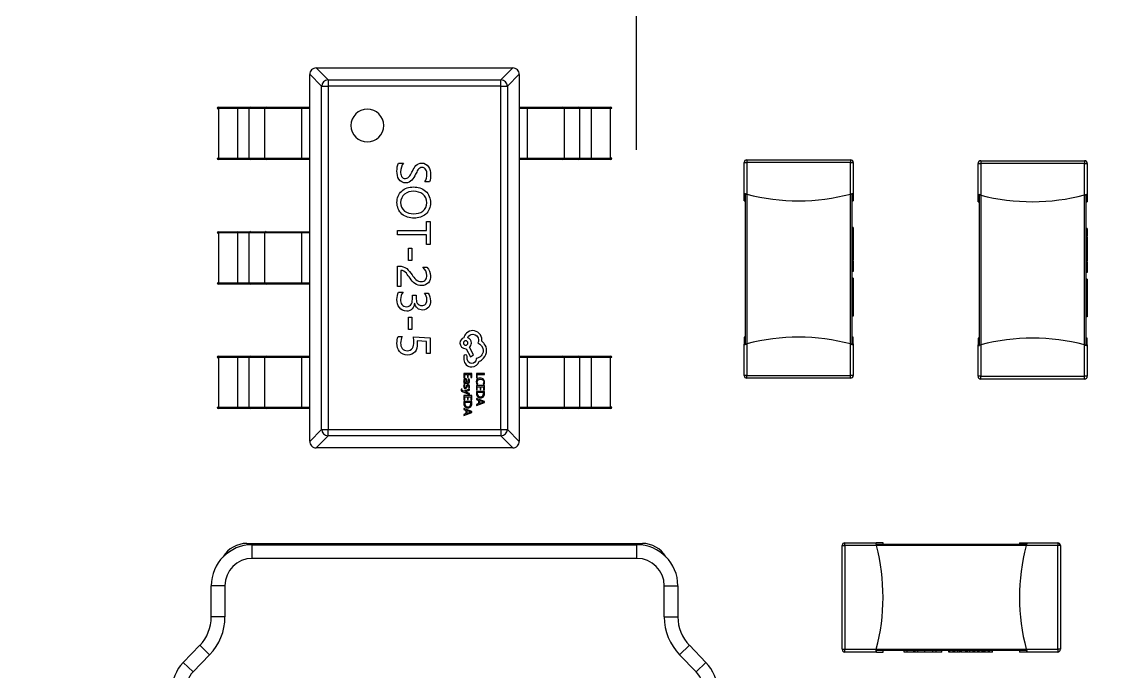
# Model space of a CAD drawing. Header units: millimetres. Extents: x 0 to 297, y 0 to 210.
# Drawn here: x 101.13 to 113.27, y 133.86 to 141.01 of the extents above; entities that cross this region are included whole.
import ezdxf

# ---------------------------------------------------------------- set-up
doc = ezdxf.new("R2010")
doc.units = ezdxf.units.MM
doc.layers.add('图框', color=7, linetype='Continuous')

# ---------------------------------------------------------------- blocks, each defined once
blk = doc.blocks.new('SW_CENTERMARKSYMBOL_0')
at = {"layer": '图框', "color": 0}
for p, q in [((0, 3.75), (0, 6.75)), ((0, 0), (0, 3.75)), ((-3.75, 0), (-6.75, 0)), ((0, 0), (-3.75, 0)), ((0, 0), (0, -3.75)), ((0, 0), (3.75, 0)), ((3.75, 0), (6.75, 0)), ((0, -3.75), (0, -6.75))]:
    blk.add_line(p, q, dxfattribs=at)

msp = doc.modelspace()

# ---------------------------------------------------------------- linework, layer by layer
at = {"color": 7, "linetype": 'Continuous', "lineweight": 25}
for p, q in [((104.428, 140.301), (104.297, 140.433)), ((104.297, 136.398), (104.297, 140.431)), ((104.367, 140.503), (104.499, 140.371)), ((104.369, 140.503), (106.529, 140.503)), ((106.4, 140.371), (106.531, 140.503)), ((106.601, 140.433), (106.47, 140.301)), ((106.601, 140.431), (106.601, 136.398)), ((104.428, 136.528), (104.428, 140.301)), ((104.428, 140.301), (104.499, 140.301)), ((104.499, 140.371), (104.499, 140.301)), ((104.499, 140.371), (106.4, 140.371)), ((104.499, 140.301), (104.499, 136.528)), ((106.4, 140.301), (104.499, 140.301)), ((106.4, 140.301), (106.4, 140.371)), ((106.4, 136.528), (106.4, 140.301)), ((106.4, 140.301), (106.47, 140.301)), ((106.47, 140.301), (106.47, 136.528)), ((103.294, 140.071), (103.509, 140.071)), ((103.509, 140.071), (103.647, 140.071)), ((103.647, 140.071), (103.818, 140.071)), ((103.818, 140.071), (104.21, 140.071)), ((104.21, 140.056), (104.21, 140.071)), ((104.21, 140.071), (104.297, 140.071)), ((106.601, 140.071), (106.688, 140.071)), ((106.688, 140.071), (107.08, 140.071)), ((106.688, 140.071), (106.688, 140.056)), ((107.08, 140.071), (107.251, 140.071)), ((107.251, 140.071), (107.389, 140.071)), ((107.389, 140.071), (107.604, 140.071)), ((103.279, 140.056), (103.293, 140.056)), ((103.508, 140.056), (103.293, 140.056)), ((103.293, 140.056), (103.293, 139.509)), ((103.633, 140.056), (103.508, 140.056)), ((103.508, 139.509), (103.508, 140.056)), ((103.804, 140.056), (103.633, 140.056)), ((103.633, 139.509), (103.633, 140.056)), ((103.804, 139.509), (103.804, 140.056)), ((104.21, 140.056), (103.804, 140.056)), ((104.21, 139.509), (104.21, 140.056)), ((104.297, 140.056), (104.21, 140.056)), ((104.297, 139.509), (104.297, 140.056)), ((106.688, 140.056), (106.601, 140.056)), ((106.601, 140.056), (106.601, 139.509)), ((107.094, 140.056), (106.688, 140.056)), ((106.688, 140.056), (106.688, 139.509)), ((107.094, 140.056), (107.094, 139.509)), ((107.265, 140.056), (107.094, 140.056)), ((107.265, 140.056), (107.265, 139.509)), ((107.39, 140.056), (107.265, 140.056)), ((107.39, 140.056), (107.39, 139.509)), ((107.605, 140.056), (107.39, 140.056)), ((107.605, 139.509), (107.605, 140.056)), ((107.619, 140.056), (107.605, 140.056)), ((103.279, 139.509), (103.293, 139.509)), ((103.293, 139.509), (103.508, 139.509)), ((103.509, 139.495), (103.294, 139.495)), ((103.508, 139.509), (103.633, 139.509)), ((103.647, 139.495), (103.509, 139.495)), ((103.633, 139.509), (103.804, 139.509)), ((103.818, 139.495), (103.647, 139.495)), ((103.804, 139.509), (104.21, 139.509)), ((104.21, 139.495), (103.818, 139.495)), ((104.21, 139.495), (104.21, 139.509)), ((104.21, 139.509), (104.297, 139.509)), ((104.297, 139.495), (104.21, 139.495)), ((105.275, 139.457), (105.328, 139.457)), ((106.601, 139.509), (106.688, 139.509)), ((106.688, 139.495), (106.601, 139.495)), ((106.688, 139.509), (107.094, 139.509)), ((106.688, 139.509), (106.688, 139.495)), ((107.08, 139.495), (106.688, 139.495)), ((107.251, 139.495), (107.08, 139.495)), ((107.094, 139.509), (107.265, 139.509)), ((107.389, 139.495), (107.251, 139.495)), ((107.265, 139.509), (107.39, 139.509)), ((107.604, 139.495), (107.389, 139.495)), ((107.39, 139.509), (107.605, 139.509)), ((107.619, 139.509), (107.605, 139.509)), ((109.074, 139.462), (109.104, 139.462)), ((109.074, 139.116), (109.074, 139.462)), ((109.104, 139.492), (109.104, 139.462)), ((109.104, 139.492), (110.244, 139.492)), ((110.244, 139.462), (109.104, 139.462)), ((109.104, 139.462), (109.104, 139.114)), ((110.244, 139.492), (110.244, 139.462)), ((110.244, 139.462), (110.274, 139.462)), ((110.244, 139.116), (110.244, 139.462)), ((110.274, 139.462), (110.274, 139.114)), ((111.646, 139.452), (111.676, 139.452)), ((111.646, 139.106), (111.646, 139.452)), ((111.676, 139.482), (112.816, 139.482)), ((111.676, 139.482), (111.676, 139.452)), ((112.816, 139.452), (111.676, 139.452)), ((111.676, 139.452), (111.676, 139.104)), ((112.816, 139.482), (112.816, 139.452)), ((112.816, 139.452), (112.846, 139.452)), ((112.816, 139.106), (112.816, 139.452)), ((112.846, 139.452), (112.846, 139.104)), ((105.615, 139.251), (105.563, 139.251)), ((109.074, 139.042), (109.074, 139.116)), ((109.079, 139.12), (109.079, 139.121)), ((109.081, 139.12), (109.079, 139.12)), ((109.089, 139.123), (109.089, 139.118)), ((109.089, 137.467), (109.089, 139.116)), ((109.104, 139.114), (109.104, 137.47)), ((110.244, 137.467), (110.244, 139.116)), ((110.251, 139.118), (110.27, 139.118)), ((110.259, 139.12), (110.259, 139.121)), ((110.259, 139.114), (110.259, 137.47)), ((110.27, 139.123), (110.27, 139.118)), ((110.274, 139.114), (110.274, 139.042)), ((111.646, 139.032), (111.646, 139.106)), ((111.65, 139.11), (111.65, 139.111)), ((111.652, 139.11), (111.65, 139.11)), ((111.661, 139.113), (111.661, 139.108)), ((111.661, 137.457), (111.661, 139.106)), ((111.676, 139.104), (111.676, 137.46)), ((112.816, 137.457), (112.816, 139.106)), ((112.822, 139.108), (112.842, 139.108)), ((112.831, 139.11), (112.831, 139.111)), ((112.831, 139.104), (112.831, 137.46)), ((112.842, 139.113), (112.842, 139.108)), ((112.846, 139.104), (112.846, 139.032)), ((109.074, 139.042), (109.089, 139.042)), ((110.259, 139.042), (110.274, 139.042)), ((111.646, 139.032), (111.661, 139.032)), ((112.831, 139.032), (112.846, 139.032)), ((105.581, 138.816), (105.621, 138.816)), ((105.581, 138.715), (105.581, 138.816)), ((105.621, 138.816), (105.621, 138.561)), ((110.274, 138.747), (110.259, 138.747)), ((110.274, 138.747), (110.274, 138.712)), ((112.846, 138.737), (112.831, 138.737)), ((112.846, 138.737), (112.846, 138.702)), ((103.279, 138.688), (103.293, 138.688)), ((103.508, 138.688), (103.293, 138.688)), ((103.293, 138.688), (103.293, 138.141)), ((103.294, 138.702), (103.509, 138.702)), ((103.633, 138.688), (103.508, 138.688)), ((103.508, 138.141), (103.508, 138.688)), ((103.509, 138.702), (103.647, 138.702)), ((103.633, 138.141), (103.633, 138.688)), ((103.804, 138.688), (103.633, 138.688)), ((103.647, 138.702), (103.818, 138.702)), ((103.804, 138.141), (103.804, 138.688)), ((104.21, 138.688), (103.804, 138.688)), ((103.818, 138.702), (104.21, 138.702)), ((104.21, 138.688), (104.21, 138.702)), ((104.21, 138.702), (104.297, 138.702)), ((104.21, 138.141), (104.21, 138.688)), ((104.297, 138.688), (104.21, 138.688)), ((104.297, 138.141), (104.297, 138.688)), ((105.261, 138.667), (105.261, 138.715)), ((105.261, 138.715), (105.581, 138.715)), ((105.581, 138.667), (105.261, 138.667)), ((105.581, 138.561), (105.581, 138.667)), ((110.274, 138.712), (110.259, 138.712)), ((110.274, 138.7), (110.259, 138.7)), ((110.274, 138.665), (110.259, 138.665)), ((110.274, 138.66), (110.259, 138.66)), ((110.274, 138.646), (110.259, 138.646)), ((110.274, 138.632), (110.259, 138.632)), ((110.274, 138.712), (110.274, 138.7)), ((110.274, 138.7), (110.274, 138.665)), ((110.274, 138.646), (110.274, 138.635)), ((110.274, 138.632), (110.274, 138.598)), ((112.846, 138.702), (112.831, 138.702)), ((112.846, 138.69), (112.831, 138.69)), ((112.846, 138.655), (112.831, 138.655)), ((112.846, 138.65), (112.831, 138.65)), ((112.846, 138.636), (112.831, 138.636)), ((112.846, 138.622), (112.831, 138.622)), ((112.846, 138.702), (112.846, 138.69)), ((112.846, 138.69), (112.846, 138.655)), ((112.846, 138.636), (112.846, 138.625)), ((112.846, 138.622), (112.846, 138.588)), ((105.384, 138.522), (105.419, 138.522)), ((105.384, 138.386), (105.384, 138.522)), ((105.419, 138.522), (105.419, 138.386)), ((105.621, 138.561), (105.581, 138.561)), ((110.274, 138.598), (110.259, 138.598)), ((110.274, 138.585), (110.259, 138.585)), ((110.274, 138.55), (110.259, 138.55)), ((110.274, 138.545), (110.259, 138.545)), ((110.274, 138.531), (110.259, 138.531)), ((110.274, 138.497), (110.259, 138.497)), ((110.274, 138.598), (110.274, 138.585)), ((110.274, 138.585), (110.274, 138.55)), ((110.274, 138.55), (110.274, 138.547)), ((110.274, 138.497), (110.274, 138.471)), ((112.846, 138.588), (112.831, 138.588)), ((112.846, 138.575), (112.831, 138.575)), ((112.846, 138.54), (112.831, 138.54)), ((112.846, 138.535), (112.831, 138.535)), ((112.846, 138.521), (112.831, 138.521)), ((112.846, 138.487), (112.831, 138.487)), ((112.846, 138.588), (112.846, 138.575)), ((112.846, 138.575), (112.846, 138.54)), ((112.846, 138.54), (112.846, 138.537)), ((112.846, 138.487), (112.846, 138.46)), ((105.419, 138.386), (105.384, 138.386)), ((110.274, 138.471), (110.259, 138.471)), ((110.274, 138.456), (110.259, 138.456)), ((110.274, 138.453), (110.259, 138.453)), ((110.274, 138.451), (110.259, 138.451)), ((110.274, 138.404), (110.259, 138.404)), ((110.274, 138.401), (110.259, 138.401)), ((110.274, 138.393), (110.259, 138.393)), ((110.274, 138.393), (110.259, 138.393)), ((110.274, 138.386), (110.259, 138.386)), ((110.274, 138.364), (110.259, 138.364)), ((110.274, 138.471), (110.274, 138.456)), ((110.274, 138.456), (110.274, 138.453)), ((110.274, 138.453), (110.274, 138.451)), ((110.274, 138.451), (110.274, 138.404)), ((110.274, 138.403), (110.274, 138.401)), ((112.846, 138.46), (112.831, 138.46)), ((112.846, 138.446), (112.831, 138.446)), ((112.846, 138.443), (112.831, 138.443)), ((112.846, 138.441), (112.831, 138.441)), ((112.846, 138.394), (112.831, 138.394)), ((112.846, 138.391), (112.831, 138.391)), ((112.846, 138.383), (112.831, 138.383)), ((112.846, 138.383), (112.831, 138.383)), ((112.846, 138.376), (112.831, 138.376)), ((112.846, 138.46), (112.846, 138.446)), ((112.846, 138.446), (112.846, 138.443)), ((112.846, 138.443), (112.846, 138.441)), ((112.846, 138.441), (112.846, 138.394)), ((112.846, 138.393), (112.846, 138.391)), ((105.261, 138.324), (105.279, 138.324)), ((105.261, 138.1), (105.261, 138.324)), ((105.3, 138.277), (105.3, 138.1)), ((105.542, 138.311), (105.586, 138.311)), ((110.274, 138.33), (110.259, 138.33)), ((110.274, 138.317), (110.259, 138.317)), ((110.274, 138.314), (110.259, 138.314)), ((110.274, 138.313), (110.259, 138.313)), ((110.274, 138.277), (110.259, 138.277)), ((110.274, 138.265), (110.259, 138.265)), ((110.274, 138.358), (110.274, 138.354)), ((110.274, 138.326), (110.274, 138.325)), ((110.274, 138.314), (110.274, 138.313)), ((110.274, 138.313), (110.274, 138.277)), ((110.274, 138.277), (110.274, 138.265)), ((112.846, 138.354), (112.831, 138.354)), ((112.846, 138.32), (112.831, 138.32)), ((112.846, 138.307), (112.831, 138.307)), ((112.846, 138.304), (112.831, 138.304)), ((112.846, 138.303), (112.831, 138.303)), ((112.846, 138.267), (112.831, 138.267)), ((112.846, 138.255), (112.831, 138.255)), ((112.846, 138.348), (112.846, 138.344)), ((112.846, 138.316), (112.846, 138.315)), ((112.846, 138.304), (112.846, 138.303)), ((112.846, 138.303), (112.846, 138.267)), ((112.846, 138.267), (112.846, 138.255)), ((103.279, 138.141), (103.293, 138.141)), ((103.293, 138.141), (103.508, 138.141)), ((103.509, 138.126), (103.294, 138.126)), ((103.508, 138.141), (103.633, 138.141)), ((103.647, 138.126), (103.509, 138.126)), ((103.633, 138.141), (103.804, 138.141)), ((103.818, 138.126), (103.647, 138.126)), ((103.804, 138.141), (104.21, 138.141)), ((104.21, 138.126), (103.818, 138.126)), ((104.21, 138.126), (104.21, 138.141)), ((104.21, 138.141), (104.297, 138.141)), ((104.297, 138.126), (104.21, 138.126)), ((110.274, 138.19), (110.259, 138.19)), ((110.274, 138.126), (110.259, 138.126)), ((112.846, 138.18), (112.831, 138.18)), ((105.3, 138.1), (105.261, 138.1)), ((105.275, 138.039), (105.323, 138.039)), ((105.428, 137.974), (105.428, 138.004)), ((105.428, 138.004), (105.467, 138.004)), ((105.467, 138.004), (105.467, 137.975)), ((105.558, 138.026), (105.598, 138.026)), ((110.274, 138.091), (110.259, 138.091)), ((110.274, 138.002), (110.259, 138.002)), ((112.846, 138.116), (112.831, 138.116)), ((112.846, 138.081), (112.831, 138.081)), ((105.45, 137.915), (105.45, 137.915)), ((110.274, 137.924), (110.259, 137.924)), ((110.274, 137.895), (110.259, 137.895)), ((110.274, 137.88), (110.259, 137.88)), ((112.846, 137.992), (112.831, 137.992)), ((112.846, 137.914), (112.831, 137.914)), ((112.846, 137.885), (112.831, 137.885)), ((105.384, 137.762), (105.419, 137.762)), ((105.384, 137.626), (105.384, 137.762)), ((105.419, 137.762), (105.419, 137.626)), ((110.274, 137.806), (110.259, 137.806)), ((110.274, 137.775), (110.259, 137.775)), ((112.846, 137.87), (112.831, 137.87)), ((112.846, 137.796), (112.831, 137.796)), ((112.846, 137.765), (112.831, 137.765)), ((105.271, 137.551), (105.315, 137.551)), ((105.419, 137.626), (105.384, 137.626)), ((105.438, 137.547), (105.621, 137.534)), ((105.621, 137.534), (105.621, 137.363)), ((109.089, 137.542), (109.074, 137.542)), ((109.074, 137.542), (109.074, 137.467)), ((110.274, 137.542), (110.259, 137.542)), ((110.274, 137.47), (110.274, 137.542)), ((111.661, 137.532), (111.646, 137.532)), ((111.646, 137.532), (111.646, 137.457)), ((112.846, 137.532), (112.831, 137.532)), ((112.846, 137.46), (112.846, 137.532)), ((105.581, 137.496), (105.479, 137.503)), ((105.479, 137.503), (105.48, 137.47)), ((105.581, 137.363), (105.581, 137.496)), ((106.012, 137.416), (106.018, 137.416)), ((106.018, 137.416), (106.064, 137.328)), ((106.098, 137.348), (106.054, 137.431)), ((109.074, 137.122), (109.074, 137.467)), ((109.079, 137.463), (109.079, 137.463)), ((109.081, 137.463), (109.079, 137.463)), ((109.089, 137.466), (109.089, 137.46)), ((109.104, 137.47), (109.104, 137.122)), ((110.244, 137.122), (110.244, 137.467)), ((110.251, 137.466), (110.27, 137.466)), ((110.259, 137.463), (110.259, 137.463)), ((110.27, 137.466), (110.27, 137.46)), ((110.274, 137.47), (110.274, 137.122)), ((111.646, 137.112), (111.646, 137.457)), ((111.65, 137.453), (111.65, 137.453)), ((111.652, 137.453), (111.65, 137.453)), ((111.661, 137.456), (111.661, 137.45)), ((111.676, 137.46), (111.676, 137.112)), ((112.816, 137.112), (112.816, 137.457)), ((112.822, 137.456), (112.842, 137.456)), ((112.831, 137.453), (112.831, 137.453)), ((112.842, 137.456), (112.842, 137.45)), ((112.846, 137.46), (112.846, 137.112)), ((103.279, 137.32), (103.293, 137.32)), ((103.508, 137.32), (103.293, 137.32)), ((103.293, 137.32), (103.293, 136.772)), ((103.294, 137.334), (103.509, 137.334)), ((103.633, 137.32), (103.508, 137.32)), ((103.508, 136.772), (103.508, 137.32)), ((103.509, 137.334), (103.647, 137.334)), ((103.804, 137.32), (103.633, 137.32)), ((103.633, 136.772), (103.633, 137.32)), ((103.647, 137.334), (103.818, 137.334)), ((104.21, 137.32), (103.804, 137.32)), ((103.804, 136.772), (103.804, 137.32)), ((103.818, 137.334), (104.21, 137.334)), ((104.21, 137.32), (104.21, 137.334)), ((104.21, 137.334), (104.297, 137.334)), ((104.297, 137.32), (104.21, 137.32)), ((104.21, 136.772), (104.21, 137.32)), ((104.297, 136.772), (104.297, 137.32)), ((105.621, 137.363), (105.581, 137.363)), ((105.991, 137.332), (105.991, 137.295)), ((106.029, 137.299), (106.029, 137.327)), ((106.064, 137.328), (106.098, 137.348)), ((106.126, 137.308), (106.126, 137.303)), ((106.601, 137.334), (106.688, 137.334)), ((106.688, 137.32), (106.601, 137.32)), ((106.601, 137.32), (106.601, 136.772)), ((106.688, 137.334), (107.08, 137.334)), ((106.688, 137.334), (106.688, 137.32)), ((107.094, 137.32), (106.688, 137.32)), ((106.688, 137.32), (106.688, 136.772)), ((107.08, 137.334), (107.251, 137.334)), ((107.094, 137.32), (107.094, 136.772)), ((107.265, 137.32), (107.094, 137.32)), ((107.251, 137.334), (107.389, 137.334)), ((107.265, 137.32), (107.265, 136.772)), ((107.39, 137.32), (107.265, 137.32)), ((107.389, 137.334), (107.604, 137.334)), ((107.39, 137.32), (107.39, 136.772)), ((107.605, 137.32), (107.39, 137.32)), ((107.605, 136.772), (107.605, 137.32)), ((107.619, 137.32), (107.605, 137.32)), ((106.079, 137.143), (105.991, 137.143)), ((105.991, 137.143), (105.991, 137.096)), ((105.991, 137.096), (106.001, 137.096)), ((106.001, 137.046), (105.991, 137.046)), ((105.991, 137.046), (105.991, 137.035)), ((105.991, 137.035), (106.031, 137.035)), ((106.001, 137.132), (106.031, 137.132)), ((106.001, 137.096), (106.001, 137.132)), ((106.001, 137.046), (106.001, 137.046)), ((106.016, 137.046), (106.022, 137.046)), ((106.022, 137.046), (106.02, 137.061)), ((106.031, 137.046), (106.028, 137.064)), ((106.031, 137.132), (106.031, 137.1)), ((106.031, 137.1), (106.041, 137.1)), ((106.049, 137.079), (106.039, 137.079)), ((106.041, 137.132), (106.069, 137.132)), ((106.041, 137.1), (106.041, 137.132)), ((106.069, 137.132), (106.069, 137.098)), ((106.069, 137.098), (106.079, 137.098)), ((106.079, 137.098), (106.079, 137.143)), ((106.13, 137.143), (106.13, 137.097)), ((106.218, 137.143), (106.13, 137.143)), ((106.13, 137.097), (106.14, 137.097)), ((106.134, 137.027), (106.145, 137.027)), ((106.14, 137.097), (106.14, 137.132)), ((106.14, 137.132), (106.218, 137.132)), ((106.204, 137.027), (106.216, 137.027)), ((106.218, 137.132), (106.218, 137.143)), ((109.104, 137.122), (109.074, 137.122)), ((109.104, 137.092), (109.104, 137.122)), ((109.104, 137.122), (110.244, 137.122)), ((110.244, 137.092), (109.104, 137.092)), ((110.244, 137.092), (110.244, 137.122)), ((110.274, 137.122), (110.244, 137.122)), ((111.676, 137.112), (111.646, 137.112)), ((111.676, 137.082), (111.676, 137.112)), ((111.676, 137.112), (112.816, 137.112)), ((112.816, 137.082), (111.676, 137.082)), ((112.846, 137.112), (112.816, 137.112)), ((112.816, 137.082), (112.816, 137.112)), ((105.972, 136.97), (105.962, 136.97)), ((105.991, 136.947), (105.98, 136.952)), ((105.981, 136.94), (106.054, 136.912)), ((106.054, 136.972), (105.991, 136.947)), ((106.005, 137.02), (105.993, 137.02)), ((106.001, 136.942), (106.007, 136.943)), ((106.001, 136.941), (106.001, 136.942)), ((106.054, 136.923), (106.006, 136.94)), ((106.007, 136.943), (106.054, 136.959)), ((106.042, 136.981), (106.052, 136.981)), ((106.054, 136.959), (106.054, 136.972)), ((106.054, 136.912), (106.054, 136.923)), ((106.218, 137.01), (106.13, 137.01)), ((106.13, 137.01), (106.13, 136.962)), ((106.13, 136.962), (106.14, 136.962)), ((106.218, 136.946), (106.13, 136.946)), ((106.13, 136.946), (106.13, 136.922)), ((106.14, 136.998), (106.17, 136.998)), ((106.14, 136.962), (106.14, 136.998)), ((106.14, 136.935), (106.14, 136.922)), ((106.208, 136.935), (106.14, 136.935)), ((106.17, 136.998), (106.17, 136.967)), ((106.17, 136.967), (106.18, 136.967)), ((106.18, 136.998), (106.208, 136.998)), ((106.18, 136.967), (106.18, 136.998)), ((106.208, 136.998), (106.208, 136.964)), ((106.208, 136.964), (106.218, 136.964)), ((106.208, 136.921), (106.208, 136.935)), ((106.218, 136.964), (106.218, 137.01)), ((106.218, 136.921), (106.218, 136.946)), ((106.079, 136.9), (105.991, 136.9)), ((105.991, 136.9), (105.991, 136.852)), ((105.991, 136.852), (106.001, 136.852)), ((106.079, 136.836), (105.991, 136.836)), ((105.991, 136.836), (105.991, 136.812)), ((106.001, 136.852), (106.001, 136.888)), ((106.001, 136.888), (106.031, 136.888)), ((106.069, 136.824), (106.001, 136.824)), ((106.001, 136.824), (106.001, 136.812)), ((106.031, 136.888), (106.031, 136.857)), ((106.031, 136.857), (106.041, 136.857)), ((106.041, 136.857), (106.041, 136.888)), ((106.041, 136.888), (106.069, 136.888)), ((106.069, 136.888), (106.069, 136.854)), ((106.069, 136.854), (106.079, 136.854)), ((106.069, 136.811), (106.069, 136.824)), ((106.079, 136.854), (106.079, 136.9)), ((106.079, 136.811), (106.079, 136.836)), ((106.13, 136.869), (106.13, 136.857)), ((106.218, 136.836), (106.13, 136.869)), ((106.13, 136.857), (106.154, 136.848)), ((106.13, 136.79), (106.218, 136.824)), ((106.154, 136.812), (106.13, 136.803)), ((106.13, 136.803), (106.13, 136.79)), ((106.154, 136.848), (106.154, 136.812)), ((106.201, 136.832), (106.164, 136.845)), ((106.164, 136.845), (106.164, 136.815)), ((106.164, 136.815), (106.201, 136.829)), ((106.207, 136.83), (106.207, 136.83)), ((106.218, 136.824), (106.218, 136.836)), ((103.279, 136.772), (103.293, 136.772)), ((103.293, 136.772), (103.508, 136.772)), ((103.509, 136.758), (103.294, 136.758)), ((103.508, 136.772), (103.633, 136.772)), ((103.647, 136.758), (103.509, 136.758)), ((103.633, 136.772), (103.804, 136.772)), ((103.818, 136.758), (103.647, 136.758)), ((103.804, 136.772), (104.21, 136.772)), ((104.21, 136.758), (103.818, 136.758)), ((104.21, 136.772), (104.297, 136.772)), ((104.21, 136.758), (104.21, 136.772)), ((104.297, 136.758), (104.21, 136.758)), ((106.079, 136.726), (105.991, 136.759)), ((105.991, 136.759), (105.991, 136.747)), ((105.991, 136.747), (106.015, 136.738)), ((105.991, 136.68), (106.079, 136.714)), ((106.015, 136.702), (105.991, 136.693)), ((105.991, 136.693), (105.991, 136.68)), ((106.015, 136.738), (106.015, 136.702)), ((106.061, 136.722), (106.025, 136.735)), ((106.025, 136.735), (106.025, 136.705)), ((106.025, 136.705), (106.061, 136.719)), ((106.068, 136.72), (106.068, 136.72)), ((106.079, 136.714), (106.079, 136.726)), ((106.601, 136.772), (106.688, 136.772)), ((106.688, 136.758), (106.601, 136.758)), ((106.688, 136.772), (106.688, 136.758)), ((106.688, 136.772), (107.094, 136.772)), ((107.08, 136.758), (106.688, 136.758)), ((107.251, 136.758), (107.08, 136.758)), ((107.094, 136.772), (107.265, 136.772)), ((107.389, 136.758), (107.251, 136.758)), ((107.265, 136.772), (107.39, 136.772)), ((107.604, 136.758), (107.389, 136.758)), ((107.39, 136.772), (107.605, 136.772)), ((107.619, 136.772), (107.605, 136.772)), ((104.297, 136.396), (104.428, 136.528)), ((104.499, 136.457), (104.367, 136.326)), ((104.428, 136.528), (104.499, 136.528)), ((104.499, 136.457), (104.499, 136.528)), ((104.499, 136.528), (106.4, 136.528)), ((106.4, 136.457), (104.499, 136.457)), ((106.4, 136.528), (106.47, 136.528)), ((106.4, 136.528), (106.4, 136.457)), ((106.531, 136.326), (106.4, 136.457)), ((106.47, 136.528), (106.601, 136.396)), ((106.529, 136.326), (104.369, 136.326)), ((103.605, 135.275), (107.955, 135.275)), ((103.665, 135.11), (103.665, 135.26)), ((103.665, 135.26), (107.895, 135.26)), ((107.895, 135.11), (107.895, 135.26)), ((110.151, 135.251), (110.181, 135.251)), ((110.151, 134.111), (110.151, 135.251)), ((110.181, 135.251), (110.181, 135.281)), ((110.181, 135.281), (110.527, 135.281)), ((110.181, 135.251), (110.181, 134.111)), ((110.529, 135.251), (110.181, 135.251)), ((110.525, 135.266), (110.52, 135.266)), ((110.522, 135.277), (110.523, 135.277)), ((110.523, 135.274), (110.523, 135.277)), ((110.601, 135.281), (110.527, 135.281)), ((110.527, 135.266), (112.176, 135.266)), ((112.173, 135.251), (110.529, 135.251)), ((110.601, 135.266), (110.601, 135.281)), ((112.101, 135.281), (112.101, 135.266)), ((112.101, 135.281), (112.176, 135.281)), ((112.521, 135.251), (112.173, 135.251)), ((112.176, 135.281), (112.521, 135.281)), ((112.183, 135.266), (112.177, 135.266)), ((112.18, 135.277), (112.18, 135.277)), ((112.18, 135.274), (112.18, 135.277)), ((112.521, 135.281), (112.521, 135.251)), ((112.521, 134.111), (112.521, 135.251)), ((112.551, 135.251), (112.521, 135.251)), ((112.551, 135.251), (112.551, 134.111)), ((107.895, 135.11), (103.665, 135.11)), ((103.215, 134.467), (103.215, 134.81)), ((103.365, 134.81), (103.215, 134.81)), ((103.365, 134.81), (103.365, 134.467)), ((108.195, 134.467), (108.195, 134.81)), ((108.195, 134.81), (108.345, 134.81)), ((108.345, 134.81), (108.345, 134.467)), ((103.365, 134.467), (103.215, 134.467)), ((108.195, 134.467), (108.345, 134.467)), ((102.907, 133.966), (103.089, 134.155)), ((103.089, 134.155), (103.197, 134.05)), ((108.364, 134.05), (108.472, 134.155)), ((108.472, 134.155), (108.654, 133.966)), ((103.197, 134.05), (103.015, 133.862)), ((108.546, 133.862), (108.364, 134.05)), ((110.151, 134.111), (110.181, 134.111)), ((110.181, 134.081), (110.181, 134.111)), ((110.181, 134.111), (110.527, 134.111)), ((110.529, 134.081), (110.181, 134.081)), ((110.525, 134.085), (110.52, 134.085)), ((110.522, 134.096), (110.523, 134.096)), ((110.525, 134.104), (110.525, 134.085)), ((110.527, 134.111), (112.176, 134.111)), ((112.173, 134.096), (110.529, 134.096)), ((110.529, 134.081), (110.601, 134.081)), ((110.601, 134.081), (110.601, 134.096)), ((110.834, 134.081), (110.834, 134.096)), ((110.865, 134.081), (110.865, 134.096)), ((110.94, 134.081), (110.94, 134.096)), ((110.955, 134.081), (110.955, 134.096)), ((110.983, 134.081), (110.983, 134.096)), ((111.061, 134.081), (111.061, 134.096)), ((111.15, 134.081), (111.15, 134.096)), ((111.185, 134.081), (111.185, 134.096)), ((111.249, 134.081), (111.249, 134.096)), ((111.324, 134.081), (111.324, 134.096)), ((111.336, 134.081), (111.324, 134.081)), ((111.336, 134.081), (111.336, 134.096)), ((111.373, 134.081), (111.336, 134.081)), ((111.373, 134.081), (111.373, 134.096)), ((111.374, 134.081), (111.373, 134.081)), ((111.374, 134.081), (111.374, 134.096)), ((111.376, 134.081), (111.376, 134.096)), ((111.385, 134.081), (111.384, 134.081)), ((111.39, 134.081), (111.39, 134.096)), ((111.418, 134.081), (111.413, 134.081)), ((111.423, 134.081), (111.423, 134.096)), ((111.445, 134.081), (111.445, 134.096)), ((111.453, 134.081), (111.453, 134.096)), ((111.453, 134.081), (111.453, 134.096)), ((111.46, 134.081), (111.46, 134.096)), ((111.462, 134.081), (111.46, 134.081)), ((111.463, 134.081), (111.463, 134.096)), ((111.51, 134.081), (111.463, 134.081)), ((111.51, 134.081), (111.51, 134.096)), ((111.512, 134.081), (111.51, 134.081)), ((111.512, 134.081), (111.512, 134.096)), ((111.515, 134.081), (111.512, 134.081)), ((111.515, 134.081), (111.515, 134.096)), ((111.53, 134.081), (111.515, 134.081)), ((111.53, 134.081), (111.53, 134.096)), ((111.556, 134.081), (111.53, 134.081)), ((111.556, 134.081), (111.556, 134.096)), ((111.59, 134.081), (111.59, 134.096)), ((111.604, 134.081), (111.604, 134.096)), ((111.609, 134.081), (111.607, 134.081)), ((111.609, 134.081), (111.609, 134.096)), ((111.644, 134.081), (111.609, 134.081)), ((111.644, 134.081), (111.644, 134.096)), ((111.657, 134.081), (111.644, 134.081)), ((111.657, 134.081), (111.657, 134.096)), ((111.692, 134.081), (111.657, 134.081)), ((111.692, 134.081), (111.692, 134.096)), ((111.705, 134.081), (111.694, 134.081)), ((111.705, 134.081), (111.705, 134.096)), ((111.719, 134.081), (111.719, 134.096)), ((111.724, 134.081), (111.724, 134.096)), ((111.759, 134.081), (111.724, 134.081)), ((111.759, 134.081), (111.759, 134.096)), ((111.771, 134.081), (111.759, 134.081)), ((111.771, 134.081), (111.771, 134.096)), ((111.806, 134.081), (111.771, 134.081)), ((111.806, 134.081), (111.806, 134.096)), ((112.101, 134.096), (112.101, 134.081)), ((112.173, 134.081), (112.101, 134.081)), ((112.521, 134.081), (112.173, 134.081)), ((112.176, 134.111), (112.521, 134.111)), ((112.177, 134.104), (112.177, 134.085)), ((112.183, 134.085), (112.177, 134.085)), ((112.18, 134.096), (112.18, 134.096)), ((112.521, 134.111), (112.521, 134.081)), ((112.551, 134.111), (112.521, 134.111)), ((102.907, 133.966), (103.015, 133.862)), ((108.546, 133.862), (108.654, 133.966))]:
    msp.add_line(p, q, dxfattribs=at)
for centre, radius, start, end in [((104.503, 140.297), 0.0744, 93.0963, 176.9037), ((106.396, 140.297), 0.0744, 3.0963, 86.9037), ((103.294, 140.056), 0.0144, 90, 180), ((103.345, 140.06), 0.0525, 168.1054, 183.914), ((103.56, 140.06), 0.0525, 168.1054, 183.914), ((103.647, 140.057), 0.014, 91.8362, 181.7254), ((103.818, 140.057), 0.014, 91.8362, 181.7254), ((107.08, 140.057), 0.014, 358.2746, 88.1638), ((107.251, 140.057), 0.014, 358.2746, 88.1638), ((107.338, 140.06), 0.0525, 356.086, 11.8946), ((107.604, 140.056), 0.0144, 0, 90), ((107.553, 140.06), 0.0525, 356.086, 11.8946), ((104.931, 139.869), 0.18, 0, 180), ((104.931, 139.869), 0.18, 180, 0), ((103.294, 139.509), 0.0144, 180, 270), ((103.345, 139.506), 0.0525, 176.086, 191.8946), ((103.56, 139.506), 0.0525, 176.086, 191.8946), ((103.647, 139.509), 0.014, 178.2746, 268.1638), ((103.818, 139.509), 0.014, 178.2746, 268.1638), ((107.08, 139.509), 0.014, 271.8362, 1.7254), ((107.251, 139.509), 0.014, 271.8362, 1.7254), ((107.338, 139.506), 0.0525, 348.1054, 3.914), ((107.604, 139.509), 0.0144, 270, 0), ((107.553, 139.506), 0.0525, 348.1054, 3.914), ((109.104, 139.462), 0.03, 90, 180), ((110.244, 139.462), 0.03, 0, 90), ((111.676, 139.452), 0.03, 90, 180), ((112.816, 139.452), 0.03, 0, 90), ((109.67, 141.292), 2.25, 255.4382, 284.7879), ((112.241, 141.282), 2.25, 255.4382, 284.7879), ((103.294, 138.688), 0.0144, 90, 180), ((103.345, 138.692), 0.0525, 168.1054, 183.914), ((103.56, 138.692), 0.0525, 168.1054, 183.914), ((103.647, 138.689), 0.014, 91.8362, 181.7254), ((103.818, 138.689), 0.014, 91.8362, 181.7254), ((103.294, 138.141), 0.0144, 180, 270), ((103.345, 138.137), 0.0525, 176.086, 191.8946), ((103.56, 138.137), 0.0525, 176.086, 191.8946), ((103.647, 138.14), 0.014, 178.2746, 268.1638), ((103.818, 138.14), 0.014, 178.2746, 268.1638), ((109.67, 135.292), 2.25, 75.2121, 104.5618), ((112.241, 135.282), 2.25, 75.2121, 104.5618), ((103.294, 137.32), 0.0144, 90, 180), ((103.345, 137.323), 0.0525, 168.1054, 183.914), ((103.56, 137.323), 0.0525, 168.1054, 183.914), ((103.647, 137.32), 0.014, 91.8362, 181.7254), ((103.818, 137.32), 0.014, 91.8362, 181.7254), ((107.08, 137.32), 0.014, 358.2746, 88.1638), ((107.251, 137.32), 0.014, 358.2746, 88.1638), ((107.338, 137.323), 0.0525, 356.086, 11.8946), ((107.604, 137.32), 0.0144, 0, 90), ((107.553, 137.323), 0.0525, 356.086, 11.8946), ((109.104, 137.122), 0.03, 180, 270), ((110.244, 137.122), 0.03, 270, 0), ((111.676, 137.112), 0.03, 180, 270), ((112.816, 137.112), 0.03, 270, 0), ((103.294, 136.772), 0.0144, 180, 270), ((103.345, 136.769), 0.0525, 176.086, 191.8946), ((103.56, 136.769), 0.0525, 176.086, 191.8946), ((103.647, 136.772), 0.014, 178.2746, 268.1638), ((103.818, 136.772), 0.014, 178.2746, 268.1638), ((107.08, 136.772), 0.014, 271.8362, 1.7254), ((107.251, 136.772), 0.014, 271.8362, 1.7254), ((107.338, 136.769), 0.0525, 348.1054, 3.914), ((107.604, 136.772), 0.0144, 270, 0), ((107.553, 136.769), 0.0525, 348.1054, 3.914), ((104.503, 136.532), 0.0744, 183.0963, 266.9037), ((106.396, 136.532), 0.0744, 273.0963, 356.9037), ((103.665, 134.81), 0.45, 90, 180), ((103.605, 134.975), 0.3, 90, 149.7269), ((107.895, 134.81), 0.45, 0, 90), ((107.955, 134.975), 0.3, 30.2731, 90), ((110.181, 135.251), 0.03, 90, 180), ((108.351, 134.685), 2.25, 345.2121, 14.5618), ((114.351, 134.685), 2.25, 165.4382, 194.7879), ((112.521, 135.251), 0.03, 0, 90), ((103.665, 134.81), 0.3, 90, 180), ((107.895, 134.81), 0.3, 0, 90), ((102.765, 134.467), 0.45, 315.971, 0), ((102.765, 134.467), 0.6, 315.971, 0), ((108.795, 134.467), 0.6, 180, 224.029), ((108.795, 134.467), 0.45, 180, 224.029), ((110.181, 134.111), 0.03, 180, 270), ((112.521, 134.111), 0.03, 270, 0), ((103.23, 133.653), 0.45, 135.971, 180), ((108.33, 133.653), 0.45, 0, 44.029), ((103.23, 133.653), 0.3, 135.971, 180), ((108.33, 133.653), 0.3, 0, 44.029)]:
    msp.add_arc(centre, radius, start, end, dxfattribs=at)
for points in [[(104.367, 140.503), (104.35, 140.503), (104.331, 140.495), (104.304, 140.468), (104.297, 140.449), (104.297, 140.433)], [(106.601, 140.433), (106.601, 140.449), (106.594, 140.468), (106.567, 140.495), (106.548, 140.503), (106.531, 140.503)], [(105.427, 139.369), (105.437, 139.391), (105.449, 139.412), (105.481, 139.447), (105.505, 139.457), (105.529, 139.457)], [(105.529, 139.457), (105.559, 139.457), (105.587, 139.441), (105.619, 139.39), (105.625, 139.36), (105.625, 139.33)], [(105.354, 139.238), (105.323, 139.239), (105.293, 139.253), (105.261, 139.305), (105.257, 139.336), (105.256, 139.367)], [(105.296, 139.361), (105.296, 139.344), (105.298, 139.326), (105.314, 139.295), (105.332, 139.286), (105.35, 139.286)], [(105.35, 139.286), (105.37, 139.287), (105.387, 139.3), (105.409, 139.333), (105.418, 139.351), (105.427, 139.369)], [(105.46, 139.333), (105.449, 139.31), (105.437, 139.287), (105.403, 139.25), (105.379, 139.238), (105.354, 139.238)], [(105.533, 139.409), (105.515, 139.409), (105.498, 139.397), (105.477, 139.366), (105.469, 139.349), (105.46, 139.333)], [(105.586, 139.334), (105.586, 139.351), (105.583, 139.368), (105.567, 139.398), (105.551, 139.408), (105.533, 139.409)], [(105.256, 139.024), (105.257, 139.071), (105.274, 139.118), (105.343, 139.18), (105.39, 139.193), (105.437, 139.194)], [(105.441, 139.146), (105.405, 139.145), (105.369, 139.138), (105.313, 139.094), (105.297, 139.059), (105.296, 139.024)], [(105.437, 139.194), (105.485, 139.193), (105.535, 139.181), (105.608, 139.117), (105.624, 139.067), (105.625, 139.018)], [(105.586, 139.021), (105.585, 139.057), (105.57, 139.092), (105.513, 139.137), (105.476, 139.145), (105.441, 139.146)], [(105.445, 138.851), (105.397, 138.852), (105.347, 138.864), (105.275, 138.927), (105.258, 138.976), (105.256, 139.024)], [(105.296, 139.024), (105.297, 138.988), (105.31, 138.951), (105.367, 138.907), (105.404, 138.9), (105.44, 138.9)], [(105.44, 138.9), (105.476, 138.9), (105.513, 138.906), (105.571, 138.949), (105.585, 138.985), (105.586, 139.021)], [(105.625, 139.018), (105.624, 138.972), (105.608, 138.926), (105.539, 138.865), (105.491, 138.852), (105.445, 138.851)], [(105.279, 138.324), (105.309, 138.324), (105.34, 138.316), (105.387, 138.277), (105.405, 138.252), (105.423, 138.227)], [(105.401, 138.19), (105.387, 138.209), (105.374, 138.228), (105.345, 138.264), (105.324, 138.277), (105.3, 138.277)], [(105.529, 138.109), (105.502, 138.11), (105.476, 138.116), (105.433, 138.147), (105.416, 138.168), (105.401, 138.19)], [(105.423, 138.227), (105.435, 138.209), (105.449, 138.191), (105.482, 138.162), (105.503, 138.154), (105.525, 138.153)], [(105.525, 138.153), (105.543, 138.153), (105.56, 138.16), (105.582, 138.187), (105.585, 138.205), (105.586, 138.222)], [(105.625, 138.218), (105.625, 138.191), (105.619, 138.162), (105.584, 138.12), (105.556, 138.11), (105.529, 138.109)], [(105.364, 137.828), (105.333, 137.829), (105.302, 137.843), (105.264, 137.893), (105.257, 137.925), (105.256, 137.956)], [(105.296, 137.956), (105.296, 137.937), (105.3, 137.917), (105.322, 137.885), (105.342, 137.877), (105.361, 137.876)], [(105.361, 137.876), (105.384, 137.877), (105.406, 137.889), (105.426, 137.929), (105.427, 137.952), (105.428, 137.974)], [(105.45, 137.915), (105.447, 137.893), (105.439, 137.87), (105.409, 137.837), (105.387, 137.829), (105.364, 137.828)], [(105.54, 137.841), (105.519, 137.842), (105.497, 137.847), (105.465, 137.875), (105.456, 137.895), (105.45, 137.915)], [(105.467, 137.975), (105.468, 137.955), (105.469, 137.935), (105.489, 137.9), (105.509, 137.89), (105.529, 137.89)], [(105.529, 137.89), (105.545, 137.89), (105.563, 137.895), (105.583, 137.921), (105.586, 137.939), (105.586, 137.955)], [(105.625, 137.943), (105.625, 137.918), (105.62, 137.893), (105.59, 137.853), (105.565, 137.842), (105.54, 137.841)], [(105.373, 137.345), (105.34, 137.346), (105.307, 137.358), (105.265, 137.409), (105.257, 137.442), (105.256, 137.475)], [(105.296, 137.477), (105.297, 137.456), (105.301, 137.435), (105.328, 137.402), (105.349, 137.394), (105.37, 137.393)], [(105.37, 137.393), (105.392, 137.394), (105.414, 137.404), (105.438, 137.441), (105.441, 137.464), (105.441, 137.486)], [(105.48, 137.47), (105.48, 137.439), (105.474, 137.406), (105.436, 137.357), (105.404, 137.346), (105.373, 137.345)], [(106.036, 137.479), (106.036, 137.492), (106.025, 137.503), (105.998, 137.503), (105.987, 137.492), (105.987, 137.479)], [(105.987, 137.479), (105.987, 137.465), (105.998, 137.454), (106.025, 137.454), (106.036, 137.466), (106.036, 137.479)], [(104.297, 136.396), (104.297, 136.38), (104.304, 136.361), (104.331, 136.333), (104.35, 136.326), (104.367, 136.326)], [(106.531, 136.326), (106.548, 136.326), (106.567, 136.333), (106.594, 136.361), (106.601, 136.38), (106.601, 136.396)]]:
    msp.add_open_spline(points, degree=3, knots=[0, 0, 0, 0, 0.5, 0.5, 1, 1, 1, 1], dxfattribs=at)
for points in [[(104.297, 140.433), (104.297, 140.432), (104.297, 140.432), (104.297, 140.431)], [(104.369, 140.503), (104.368, 140.503), (104.368, 140.503), (104.367, 140.503)], [(106.531, 140.503), (106.53, 140.503), (106.53, 140.503), (106.529, 140.503)], [(106.601, 140.431), (106.601, 140.432), (106.601, 140.432), (106.601, 140.433)], [(105.256, 139.367), (105.257, 139.398), (105.26, 139.43), (105.275, 139.457)], [(105.328, 139.457), (105.307, 139.43), (105.297, 139.396), (105.296, 139.361)], [(105.563, 139.251), (105.579, 139.275), (105.585, 139.305), (105.586, 139.334)], [(105.625, 139.33), (105.625, 139.303), (105.625, 139.276), (105.615, 139.251)], [(109.074, 139.116), (109.074, 139.118), (109.076, 139.119), (109.079, 139.12)], [(109.079, 139.121), (109.082, 139.122), (109.085, 139.123), (109.089, 139.123)], [(109.079, 139.121), (109.079, 139.121), (109.079, 139.121), (109.079, 139.121)], [(109.079, 139.121), (109.08, 139.121), (109.08, 139.121), (109.081, 139.12)], [(109.089, 139.118), (109.094, 139.117), (109.099, 139.116), (109.104, 139.114)], [(109.089, 139.116), (109.089, 139.117), (109.09, 139.117), (109.09, 139.118)], [(110.244, 139.116), (110.25, 139.118), (110.255, 139.119), (110.259, 139.12)], [(110.25, 139.118), (110.256, 139.117), (110.259, 139.116), (110.259, 139.114)], [(110.259, 139.121), (110.26, 139.121), (110.26, 139.121), (110.261, 139.121)], [(110.261, 139.121), (110.26, 139.121), (110.26, 139.121), (110.259, 139.12)], [(110.261, 139.121), (110.265, 139.122), (110.268, 139.123), (110.27, 139.123)], [(110.27, 139.118), (110.273, 139.117), (110.274, 139.116), (110.274, 139.114)], [(111.646, 139.106), (111.646, 139.108), (111.647, 139.109), (111.65, 139.11)], [(111.65, 139.111), (111.65, 139.111), (111.65, 139.111), (111.651, 139.111)], [(111.651, 139.111), (111.653, 139.112), (111.657, 139.113), (111.661, 139.113)], [(111.651, 139.111), (111.651, 139.111), (111.652, 139.111), (111.652, 139.11)], [(111.661, 139.108), (111.665, 139.107), (111.67, 139.106), (111.676, 139.104)], [(111.661, 139.106), (111.661, 139.107), (111.661, 139.107), (111.662, 139.108)], [(112.816, 139.106), (112.821, 139.108), (112.826, 139.109), (112.831, 139.11)], [(112.821, 139.108), (112.827, 139.107), (112.831, 139.106), (112.831, 139.104)], [(112.831, 139.111), (112.831, 139.111), (112.832, 139.111), (112.832, 139.111)], [(112.832, 139.111), (112.832, 139.111), (112.831, 139.111), (112.831, 139.11)], [(112.832, 139.111), (112.836, 139.112), (112.839, 139.113), (112.842, 139.113)], [(112.842, 139.108), (112.844, 139.107), (112.846, 139.106), (112.846, 139.104)], [(110.274, 138.66), (110.274, 138.66), (110.274, 138.655), (110.274, 138.646)], [(112.846, 138.65), (112.846, 138.65), (112.846, 138.645), (112.846, 138.636)], [(110.274, 138.545), (110.274, 138.545), (110.274, 138.54), (110.274, 138.531)], [(110.274, 138.531), (110.274, 138.522), (110.274, 138.51), (110.274, 138.497)], [(112.846, 138.535), (112.846, 138.535), (112.846, 138.53), (112.846, 138.521)], [(112.846, 138.521), (112.846, 138.512), (112.846, 138.5), (112.846, 138.487)], [(110.274, 138.401), (110.274, 138.396), (110.274, 138.393), (110.274, 138.393)], [(110.274, 138.386), (110.274, 138.38), (110.274, 138.373), (110.274, 138.364)], [(110.274, 138.364), (110.274, 138.35), (110.274, 138.339), (110.274, 138.33)], [(112.846, 138.391), (112.846, 138.386), (112.846, 138.383), (112.846, 138.383)], [(112.846, 138.376), (112.846, 138.37), (112.846, 138.363), (112.846, 138.354)], [(105.586, 138.222), (105.585, 138.256), (105.566, 138.287), (105.542, 138.311)], [(105.586, 138.311), (105.611, 138.287), (105.625, 138.253), (105.625, 138.218)], [(110.274, 138.33), (110.274, 138.322), (110.274, 138.317), (110.274, 138.317)], [(112.846, 138.354), (112.846, 138.34), (112.846, 138.329), (112.846, 138.32)], [(112.846, 138.32), (112.846, 138.311), (112.846, 138.307), (112.846, 138.307)], [(110.274, 138.19), (110.274, 138.19), (110.274, 138.163), (110.274, 138.126)], [(110.274, 138.126), (110.274, 138.119), (110.274, 138.106), (110.274, 138.091)], [(112.846, 138.18), (112.846, 138.179), (112.846, 138.153), (112.846, 138.116)], [(105.256, 137.956), (105.257, 137.985), (105.261, 138.014), (105.275, 138.039)], [(105.323, 138.039), (105.306, 138.015), (105.297, 137.986), (105.296, 137.956)], [(105.586, 137.955), (105.585, 137.981), (105.574, 138.006), (105.558, 138.026)], [(105.598, 138.026), (105.616, 138.002), (105.625, 137.973), (105.625, 137.943)], [(110.274, 138.091), (110.274, 138.066), (110.274, 138.035), (110.274, 138.002)], [(110.274, 138.002), (110.274, 137.974), (110.274, 137.947), (110.274, 137.924)], [(112.846, 138.116), (112.846, 138.109), (112.846, 138.096), (112.846, 138.081)], [(112.846, 138.081), (112.846, 138.056), (112.846, 138.025), (112.846, 137.992)], [(110.274, 137.924), (110.274, 137.913), (110.274, 137.904), (110.274, 137.895)], [(110.274, 137.895), (110.274, 137.89), (110.274, 137.886), (110.274, 137.88)], [(110.274, 137.88), (110.274, 137.852), (110.274, 137.826), (110.274, 137.806)], [(112.846, 137.992), (112.846, 137.963), (112.846, 137.937), (112.846, 137.914)], [(112.846, 137.914), (112.846, 137.903), (112.846, 137.894), (112.846, 137.885)], [(112.846, 137.885), (112.846, 137.88), (112.846, 137.876), (112.846, 137.87)], [(110.274, 137.806), (110.274, 137.786), (110.274, 137.775), (110.274, 137.775)], [(112.846, 137.87), (112.846, 137.842), (112.846, 137.816), (112.846, 137.796)], [(112.846, 137.796), (112.846, 137.776), (112.846, 137.765), (112.846, 137.765)], [(105.256, 137.475), (105.257, 137.501), (105.258, 137.528), (105.271, 137.551)], [(105.315, 137.551), (105.303, 137.528), (105.296, 137.503), (105.296, 137.477)], [(105.441, 137.486), (105.441, 137.506), (105.44, 137.527), (105.438, 137.547)], [(105.992, 137.537), (105.967, 137.529), (105.949, 137.506), (105.949, 137.478)], [(106.022, 137.587), (106.007, 137.574), (105.997, 137.557), (105.992, 137.537)], [(106.09, 137.614), (106.065, 137.614), (106.041, 137.604), (106.022, 137.587)], [(106.034, 137.537), (106.044, 137.559), (106.066, 137.574), (106.091, 137.574)], [(106.075, 137.478), (106.075, 137.505), (106.058, 137.528), (106.034, 137.537)], [(106.161, 137.584), (106.142, 137.603), (106.117, 137.614), (106.09, 137.614)], [(106.091, 137.574), (106.126, 137.574), (106.154, 137.546), (106.154, 137.512)], [(106.154, 137.512), (106.154, 137.5), (106.15, 137.488), (106.144, 137.479)], [(106.191, 137.512), (106.191, 137.539), (106.181, 137.565), (106.161, 137.584)], [(106.19, 137.498), (106.191, 137.503), (106.191, 137.507), (106.191, 137.512)], [(105.949, 137.478), (105.949, 137.444), (105.978, 137.416), (106.012, 137.416)], [(106.054, 137.431), (106.067, 137.442), (106.075, 137.459), (106.075, 137.478)], [(106.204, 137.395), (106.204, 137.35), (106.17, 137.313), (106.126, 137.308)], [(106.144, 137.479), (106.179, 137.467), (106.204, 137.434), (106.204, 137.395)], [(106.217, 137.471), (106.21, 137.481), (106.201, 137.49), (106.19, 137.498)], [(106.209, 137.311), (106.23, 137.334), (106.242, 137.364), (106.242, 137.396)], [(106.242, 137.396), (106.242, 137.423), (106.233, 137.449), (106.217, 137.471)], [(109.074, 137.467), (109.074, 137.466), (109.076, 137.465), (109.079, 137.463)], [(109.079, 137.463), (109.079, 137.463), (109.079, 137.463), (109.079, 137.463)], [(109.079, 137.463), (109.082, 137.462), (109.085, 137.461), (109.089, 137.46)], [(109.081, 137.463), (109.08, 137.463), (109.08, 137.463), (109.079, 137.463)], [(109.089, 137.466), (109.094, 137.467), (109.099, 137.468), (109.104, 137.47)], [(109.09, 137.466), (109.09, 137.466), (109.089, 137.467), (109.089, 137.467)], [(110.244, 137.467), (110.25, 137.466), (110.255, 137.465), (110.259, 137.463)], [(110.259, 137.47), (110.259, 137.468), (110.256, 137.467), (110.25, 137.466)], [(110.259, 137.463), (110.26, 137.463), (110.26, 137.463), (110.261, 137.463)], [(110.259, 137.463), (110.26, 137.463), (110.26, 137.463), (110.261, 137.463)], [(110.261, 137.463), (110.265, 137.462), (110.268, 137.461), (110.27, 137.46)], [(110.27, 137.466), (110.273, 137.467), (110.274, 137.468), (110.274, 137.47)], [(111.646, 137.457), (111.646, 137.456), (111.647, 137.455), (111.65, 137.453)], [(111.65, 137.453), (111.65, 137.453), (111.65, 137.453), (111.651, 137.453)], [(111.651, 137.453), (111.653, 137.452), (111.657, 137.451), (111.661, 137.45)], [(111.652, 137.453), (111.652, 137.453), (111.651, 137.453), (111.651, 137.453)], [(111.661, 137.456), (111.665, 137.457), (111.67, 137.458), (111.676, 137.46)], [(111.662, 137.456), (111.661, 137.456), (111.661, 137.457), (111.661, 137.457)], [(112.816, 137.457), (112.821, 137.456), (112.826, 137.455), (112.831, 137.453)], [(112.831, 137.46), (112.831, 137.458), (112.827, 137.457), (112.821, 137.456)], [(112.831, 137.453), (112.831, 137.453), (112.832, 137.453), (112.832, 137.453)], [(112.831, 137.453), (112.831, 137.453), (112.832, 137.453), (112.832, 137.453)], [(112.832, 137.453), (112.836, 137.452), (112.839, 137.451), (112.842, 137.45)], [(112.842, 137.456), (112.844, 137.457), (112.846, 137.458), (112.846, 137.46)], [(106.01, 137.35), (106, 137.35), (105.991, 137.342), (105.991, 137.332)], [(105.991, 137.295), (105.993, 137.273), (106.003, 137.253), (106.019, 137.238)], [(106.029, 137.331), (106.029, 137.341), (106.021, 137.35), (106.01, 137.35)], [(106.029, 137.327), (106.029, 137.328), (106.029, 137.329), (106.029, 137.331)], [(106.078, 137.254), (106.052, 137.254), (106.031, 137.273), (106.029, 137.299)], [(106.126, 137.303), (106.126, 137.276), (106.104, 137.254), (106.078, 137.254)], [(106.078, 137.215), (106.116, 137.216), (106.149, 137.241), (106.16, 137.277)], [(106.16, 137.277), (106.179, 137.284), (106.196, 137.296), (106.209, 137.311)], [(106.019, 137.238), (106.035, 137.223), (106.056, 137.215), (106.078, 137.215)], [(105.994, 137.08), (105.991, 137.076), (105.989, 137.071), (105.989, 137.065)], [(105.989, 137.065), (105.989, 137.057), (105.993, 137.05), (106.001, 137.046)], [(106.008, 137.085), (106.002, 137.085), (105.998, 137.083), (105.994, 137.08)], [(106.001, 137.071), (105.999, 137.069), (105.999, 137.066), (105.999, 137.063)], [(105.999, 137.063), (105.999, 137.058), (106, 137.054), (106.004, 137.051)], [(106.009, 137.074), (106.006, 137.074), (106.003, 137.073), (106.001, 137.071)], [(106.004, 137.051), (106.007, 137.047), (106.011, 137.046), (106.016, 137.046)], [(106.028, 137.064), (106.026, 137.078), (106.019, 137.085), (106.008, 137.085)], [(106.017, 137.071), (106.015, 137.073), (106.012, 137.074), (106.009, 137.074)], [(106.02, 137.061), (106.02, 137.066), (106.019, 137.069), (106.017, 137.071)], [(106.046, 137.059), (106.046, 137.05), (106.041, 137.046), (106.031, 137.046)], [(106.031, 137.035), (106.047, 137.035), (106.055, 137.042), (106.055, 137.058)], [(106.039, 137.079), (106.044, 137.073), (106.046, 137.066), (106.046, 137.059)], [(106.055, 137.058), (106.055, 137.066), (106.053, 137.073), (106.049, 137.079)], [(106.141, 137.082), (106.133, 137.074), (106.129, 137.064), (106.129, 137.052)], [(106.129, 137.052), (106.129, 137.042), (106.131, 137.034), (106.134, 137.027)], [(106.139, 137.05), (106.139, 137.059), (106.142, 137.067), (106.148, 137.073)], [(106.145, 137.027), (106.141, 137.034), (106.139, 137.041), (106.139, 137.05)], [(106.173, 137.093), (106.159, 137.093), (106.149, 137.089), (106.141, 137.082)], [(106.148, 137.073), (106.154, 137.078), (106.163, 137.081), (106.173, 137.081)], [(106.207, 137.08), (106.198, 137.089), (106.187, 137.093), (106.173, 137.093)], [(106.173, 137.081), (106.184, 137.081), (106.193, 137.078), (106.2, 137.072)], [(106.2, 137.072), (106.206, 137.066), (106.21, 137.058), (106.21, 137.048)], [(106.21, 137.048), (106.21, 137.041), (106.208, 137.034), (106.204, 137.027)], [(106.22, 137.048), (106.22, 137.061), (106.215, 137.072), (106.207, 137.08)], [(106.216, 137.027), (106.219, 137.033), (106.22, 137.04), (106.22, 137.048)], [(105.962, 136.97), (105.962, 136.968), (105.961, 136.965), (105.961, 136.962)], [(105.961, 136.962), (105.961, 136.953), (105.968, 136.945), (105.981, 136.94)], [(105.971, 136.963), (105.971, 136.965), (105.971, 136.967), (105.972, 136.97)], [(105.98, 136.952), (105.974, 136.955), (105.971, 136.958), (105.971, 136.963)], [(105.993, 137.02), (105.991, 137.015), (105.989, 137.009), (105.989, 137.003)], [(105.989, 137.003), (105.989, 136.995), (105.991, 136.989), (105.994, 136.985)], [(105.994, 136.985), (105.998, 136.98), (106.002, 136.978), (106.008, 136.978)], [(105.998, 137.002), (105.998, 137.008), (106, 137.014), (106.005, 137.02)], [(106.007, 136.989), (106.001, 136.989), (105.998, 136.993), (105.998, 137.002)], [(106.006, 136.94), (106.004, 136.941), (106.003, 136.941), (106.001, 136.941)], [(106.013, 136.992), (106.011, 136.99), (106.009, 136.989), (106.007, 136.989)], [(106.008, 136.978), (106.012, 136.978), (106.016, 136.979), (106.018, 136.981)], [(106.019, 137.003), (106.016, 136.997), (106.015, 136.994), (106.013, 136.992)], [(106.018, 136.981), (106.021, 136.984), (106.024, 136.988), (106.027, 136.995)], [(106.027, 137.017), (106.024, 137.015), (106.021, 137.01), (106.019, 137.003)], [(106.037, 137.02), (106.033, 137.02), (106.03, 137.019), (106.027, 137.017)], [(106.027, 136.995), (106.029, 137.001), (106.031, 137.004), (106.032, 137.006)], [(106.032, 137.006), (106.033, 137.008), (106.035, 137.009), (106.038, 137.009)], [(106.05, 137.013), (106.047, 137.017), (106.042, 137.02), (106.037, 137.02)], [(106.038, 137.009), (106.04, 137.009), (106.042, 137.007), (106.044, 137.005)], [(106.046, 136.996), (106.046, 136.991), (106.045, 136.985), (106.042, 136.981)], [(106.044, 137.005), (106.045, 137.003), (106.046, 137), (106.046, 136.996)], [(106.055, 136.995), (106.055, 137.002), (106.054, 137.008), (106.05, 137.013)], [(106.052, 136.981), (106.054, 136.985), (106.055, 136.99), (106.055, 136.995)], [(106.13, 136.922), (106.13, 136.908), (106.134, 136.896), (106.143, 136.888)], [(106.14, 136.922), (106.14, 136.911), (106.143, 136.902), (106.15, 136.896)], [(106.2, 136.896), (106.205, 136.902), (106.208, 136.911), (106.208, 136.921)], [(106.207, 136.888), (106.214, 136.896), (106.218, 136.907), (106.218, 136.921)], [(105.991, 136.812), (105.991, 136.798), (105.995, 136.786), (106.003, 136.778)], [(106.001, 136.812), (106.001, 136.801), (106.004, 136.792), (106.01, 136.786)], [(106.01, 136.786), (106.016, 136.779), (106.025, 136.776), (106.036, 136.776)], [(106.036, 136.776), (106.047, 136.776), (106.055, 136.779), (106.06, 136.786)], [(106.06, 136.786), (106.066, 136.792), (106.069, 136.801), (106.069, 136.811)], [(106.067, 136.778), (106.075, 136.786), (106.079, 136.797), (106.079, 136.811)], [(106.143, 136.888), (106.151, 136.879), (106.162, 136.874), (106.175, 136.874)], [(106.15, 136.896), (106.156, 136.889), (106.164, 136.886), (106.175, 136.886)], [(106.175, 136.886), (106.186, 136.886), (106.194, 136.889), (106.2, 136.896)], [(106.175, 136.874), (106.188, 136.874), (106.199, 136.879), (106.207, 136.888)], [(106.207, 136.83), (106.204, 136.831), (106.202, 136.831), (106.201, 136.832)], [(106.201, 136.829), (106.202, 136.829), (106.204, 136.83), (106.207, 136.83)], [(106.003, 136.778), (106.011, 136.769), (106.022, 136.764), (106.036, 136.764)], [(106.036, 136.764), (106.049, 136.764), (106.059, 136.769), (106.067, 136.778)], [(106.068, 136.72), (106.065, 136.721), (106.063, 136.721), (106.061, 136.722)], [(106.061, 136.719), (106.063, 136.719), (106.065, 136.719), (106.068, 136.72)], [(104.297, 136.398), (104.297, 136.397), (104.297, 136.397), (104.297, 136.396)], [(104.367, 136.326), (104.368, 136.326), (104.368, 136.326), (104.369, 136.326)], [(106.529, 136.326), (106.53, 136.326), (106.53, 136.326), (106.531, 136.326)], [(106.601, 136.396), (106.601, 136.397), (106.601, 136.397), (106.601, 136.398)], [(110.522, 135.276), (110.521, 135.273), (110.52, 135.27), (110.52, 135.266)], [(110.522, 135.277), (110.522, 135.276), (110.522, 135.276), (110.522, 135.276)], [(110.523, 135.274), (110.522, 135.275), (110.522, 135.275), (110.522, 135.276)], [(110.527, 135.281), (110.525, 135.281), (110.524, 135.279), (110.523, 135.277)], [(110.525, 135.266), (110.526, 135.261), (110.527, 135.256), (110.529, 135.251)], [(110.525, 135.265), (110.526, 135.265), (110.526, 135.266), (110.527, 135.266)], [(112.177, 135.266), (112.176, 135.261), (112.175, 135.256), (112.173, 135.251)], [(112.176, 135.281), (112.177, 135.281), (112.178, 135.279), (112.18, 135.277)], [(112.176, 135.266), (112.176, 135.266), (112.177, 135.265), (112.177, 135.265)], [(112.18, 135.277), (112.18, 135.276), (112.18, 135.276), (112.18, 135.276)], [(112.18, 135.276), (112.181, 135.273), (112.182, 135.27), (112.183, 135.266)], [(112.18, 135.276), (112.18, 135.275), (112.18, 135.275), (112.18, 135.274)], [(110.522, 134.094), (110.521, 134.09), (110.52, 134.087), (110.52, 134.085)], [(110.522, 134.096), (110.522, 134.095), (110.522, 134.095), (110.522, 134.094)], [(110.523, 134.096), (110.522, 134.095), (110.522, 134.095), (110.522, 134.094)], [(110.527, 134.111), (110.525, 134.105), (110.524, 134.1), (110.523, 134.096)], [(110.529, 134.096), (110.527, 134.096), (110.526, 134.099), (110.525, 134.105)], [(110.525, 134.085), (110.526, 134.082), (110.527, 134.081), (110.529, 134.081)], [(110.865, 134.081), (110.845, 134.081), (110.834, 134.081), (110.834, 134.081)], [(110.94, 134.081), (110.912, 134.081), (110.885, 134.081), (110.865, 134.081)], [(110.955, 134.081), (110.949, 134.081), (110.945, 134.081), (110.94, 134.081)], [(110.983, 134.081), (110.972, 134.081), (110.963, 134.081), (110.955, 134.081)], [(111.061, 134.081), (111.033, 134.081), (111.006, 134.081), (110.983, 134.081)], [(111.15, 134.081), (111.125, 134.081), (111.094, 134.081), (111.061, 134.081)], [(111.185, 134.081), (111.178, 134.081), (111.165, 134.081), (111.15, 134.081)], [(111.249, 134.081), (111.249, 134.081), (111.222, 134.081), (111.185, 134.081)], [(111.39, 134.081), (111.381, 134.081), (111.376, 134.081), (111.376, 134.081)], [(111.423, 134.081), (111.41, 134.081), (111.398, 134.081), (111.39, 134.081)], [(111.445, 134.081), (111.439, 134.081), (111.432, 134.081), (111.423, 134.081)], [(111.46, 134.081), (111.455, 134.081), (111.453, 134.081), (111.453, 134.081)], [(111.59, 134.081), (111.581, 134.081), (111.57, 134.081), (111.556, 134.081)], [(111.604, 134.081), (111.604, 134.081), (111.6, 134.081), (111.59, 134.081)], [(111.719, 134.081), (111.719, 134.081), (111.714, 134.081), (111.705, 134.081)], [(112.177, 134.105), (112.176, 134.099), (112.175, 134.096), (112.173, 134.096)], [(112.177, 134.085), (112.176, 134.082), (112.175, 134.081), (112.173, 134.081)], [(112.176, 134.111), (112.177, 134.105), (112.178, 134.1), (112.18, 134.096)], [(112.18, 134.096), (112.18, 134.095), (112.18, 134.095), (112.18, 134.094)], [(112.18, 134.094), (112.18, 134.095), (112.18, 134.095), (112.18, 134.096)], [(112.18, 134.094), (112.181, 134.09), (112.182, 134.087), (112.183, 134.085)]]:
    msp.add_open_spline(points, degree=3, dxfattribs=at)

# ---------------------------------------------------------------- block references
at = {"layer": '图框'}
msp.add_blockref('SW_CENTERMARKSYMBOL_0', (107.885, 146.354), dxfattribs=at)

doc.saveas('drawing.dxf')
